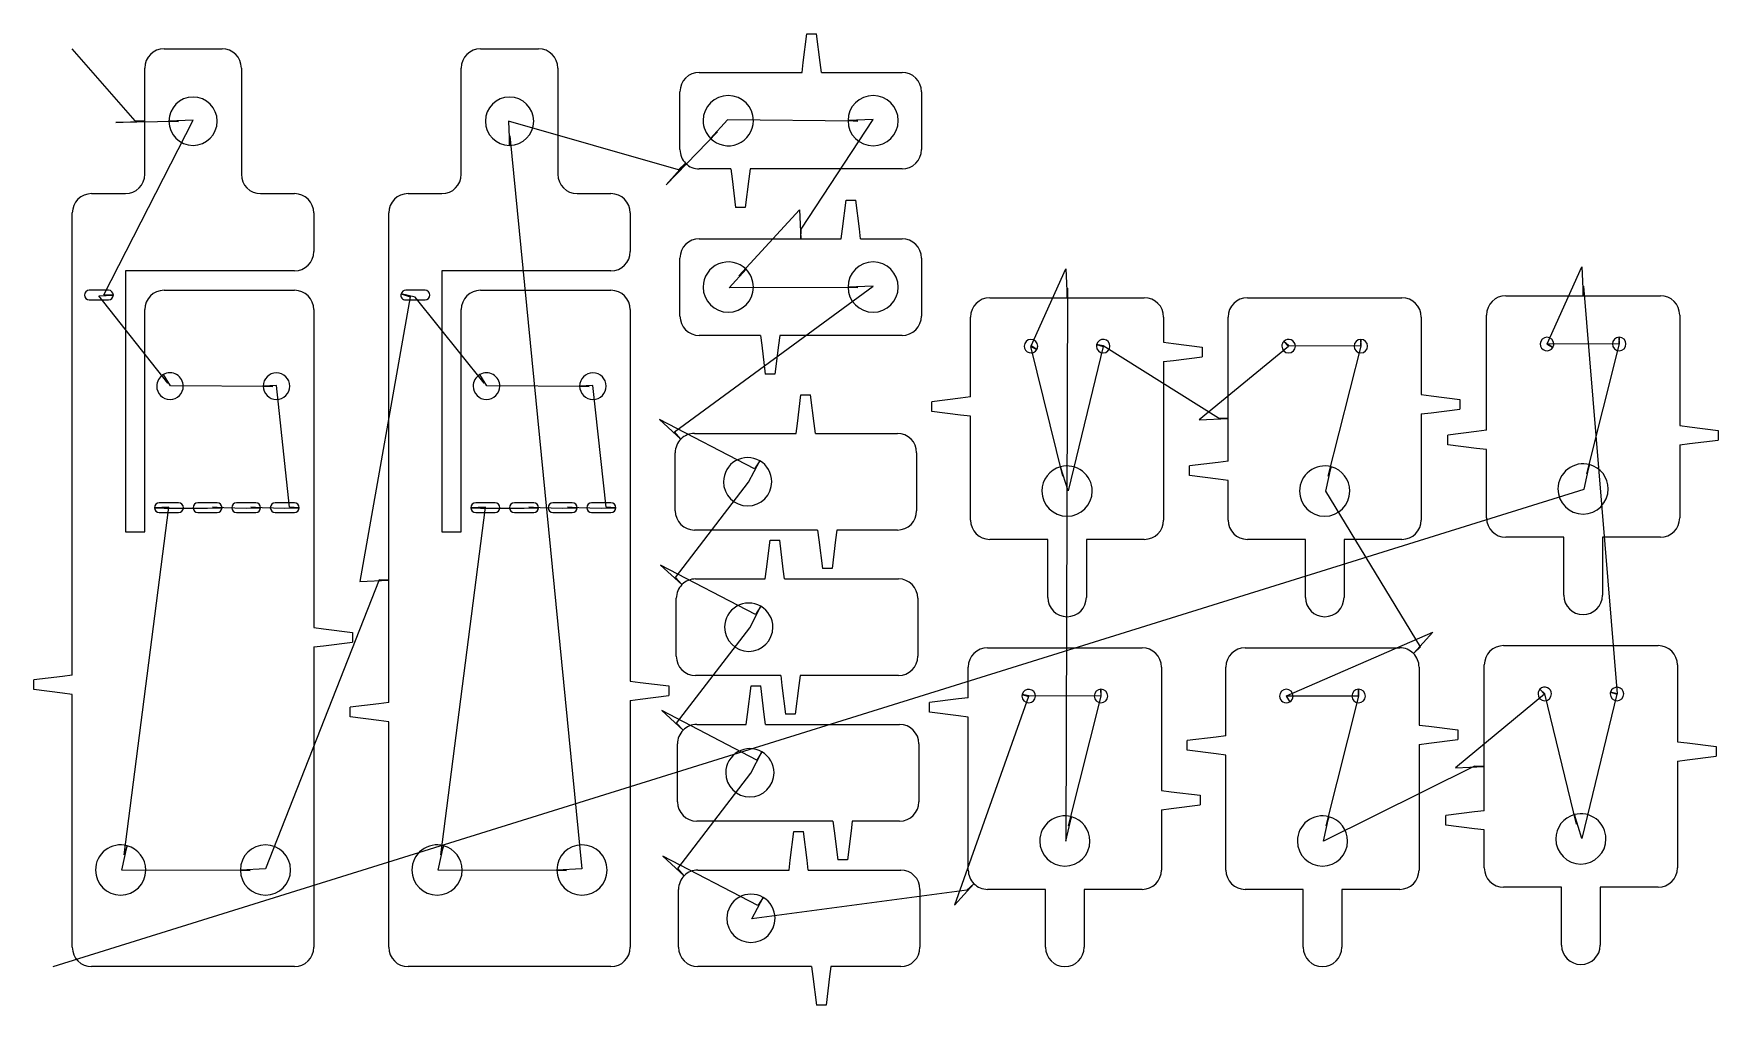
# Model space of a CAD drawing. Header units: inches. Extents: x 0.05 to 8.77, y 0 to 5.02.
import ezdxf

# ---------------------------------------------------------------- set-up
doc = ezdxf.new("R2010")
doc.units = ezdxf.units.IN
doc.layers.get('0').update_dxf_attribs({"linetype": 'CONTINUOUS'})
for name, color, linetype in [('10', 7, 'CONTINUOUS'), ('4', 7, 'CONTINUOUS'), ('9', 7, 'CONTINUOUS')]:
    doc.layers.add(name, color=color, linetype=linetype)

msp = doc.modelspace()

# ---------------------------------------------------------------- linework, layer by layer
at = {"color": 0, "linetype": 'CONTINUOUS'}
for p, q in [((4.0531, 5.0232), (4.1031, 5.0232)), ((0.575, 4.5727), (0.25, 4.9455)), ((0.4125, 3.6727), (0.8749, 4.5759)), ((0.8, 4.5683), (0.4751, 4.5639)), ((3.3883, 4.3187), (2.5081, 4.5704)), ((4.3159, 4.571), (3.6418, 4.5771)), ((4.0231, 4.0119), (4.3958, 4.5788)), ((2.5157, 4.4954), (2.8884, 0.7011)), ((3.5908, 4.515), (3.3239, 4.2419)), ((3.734, 4.1232), (3.684, 4.1232)), ((3.701, 3.7701), (4.0144, 4.1118)), ((4.2561, 4.162), (4.3061, 4.162)), ((5.2138, 3.4078), (5.3935, 3.8063)), ((7.8854, 3.4188), (8.065, 3.8174)), ((0.7443, 3.2147), (0.3876, 3.6672)), ((3.3668, 2.9625), (4.3958, 3.7176)), ((4.3159, 3.7098), (3.65, 3.708)), ((1.9996, 3.6619), (1.7387, 2.1889)), ((2.3829, 3.2147), (2.0251, 3.6607)), ((5.3772, 2.7332), (5.2123, 3.4051)), ((5.5866, 3.405), (5.4055, 2.6581)), ((6.1839, 3.0337), (5.5874, 3.408)), ((6.5457, 3.4054), (6.084, 3.0249)), ((6.9193, 3.4065), (6.5479, 3.4076)), ((6.7525, 2.7344), (6.9224, 3.4065)), ((8.2571, 3.4176), (7.8838, 3.4162)), ((8.0902, 2.7454), (8.2601, 3.4176)), ((6.1, 3.4013), (6.1, 3.3513)), ((3.8878, 3.262), (3.8378, 3.262)), ((1.2879, 3.1972), (0.7583, 3.201)), ((1.375, 2.5727), (1.3068, 3.2024)), ((2.9265, 3.1972), (2.3968, 3.201)), ((3.0136, 2.5727), (2.9453, 3.2024)), ((4.0224, 3.1549), (4.0724, 3.1549)), ((4.7, 3.0684), (4.7, 3.1184)), ((7.4338, 3.1307), (7.4338, 3.0807)), ((3.7819, 2.771), (3.29, 3.027)), ((8.7716, 2.9707), (8.7716, 2.9207)), ((7.3716, 2.8961), (7.3716, 2.9461)), ((6.0338, 2.7362), (6.0338, 2.7862)), ((0.15, 0.1955), (8.0771, 2.6662)), ((3.3725, 2.2093), (3.7511, 2.7023)), ((7.2299, 1.85), (6.7394, 2.6551)), ((0.5186, 0.7734), (0.7499, 2.5737)), ((0.725, 2.5683), (0.9501, 2.5672)), ((0.975, 2.5727), (1.1501, 2.5672)), ((1.175, 2.5727), (1.3501, 2.5672)), ((2.1571, 0.7734), (2.3884, 2.5737)), ((2.3635, 2.5683), (2.5886, 2.5672)), ((2.6136, 2.5727), (2.7886, 2.5672)), ((2.8136, 2.5727), (2.9886, 2.5672)), ((3.8624, 2.4018), (3.9124, 2.4018)), ((3.7877, 2.0179), (3.2957, 2.2738)), ((1.8386, 2.1977), (1.2499, 0.7011)), ((4.1831, 2.2549), (4.1331, 2.2549)), ((1.7, 1.925), (1.7, 1.875)), ((3.3783, 1.4562), (3.7568, 1.9491)), ((6.5367, 1.5962), (7.2944, 1.9268)), ((0.05, 1.6289), (0.05, 1.6789)), ((3.3385, 1.6481), (3.3385, 1.5981)), ((3.764, 1.6486), (3.814, 1.6486)), ((5.2011, 1.594), (4.8165, 0.5142)), ((5.574, 1.5955), (5.2019, 1.597)), ((5.4071, 0.9234), (5.5771, 1.5955)), ((6.9078, 1.5955), (6.534, 1.5947)), ((6.741, 0.9234), (6.9109, 1.5955)), ((7.872, 1.6055), (7.4102, 1.225)), ((8.0373, 0.9333), (7.8741, 1.6076)), ((8.2467, 1.6051), (8.0655, 0.8581)), ((1.6885, 1.4874), (1.6885, 1.5374)), ((3.7934, 1.2647), (3.3015, 1.5207)), ((3.9924, 1.5018), (3.9424, 1.5018)), ((4.6885, 1.512), (4.6885, 1.562)), ((7.4223, 1.4205), (7.4223, 1.3705)), ((6.0223, 1.3152), (6.0223, 1.3652)), ((8.7601, 1.3344), (8.7601, 1.2844)), ((7.5101, 1.2337), (6.7279, 0.8441)), ((3.384, 0.703), (3.7626, 1.196)), ((6.0885, 1.0822), (6.0885, 1.0322)), ((7.3601, 0.9276), (7.3601, 0.9776)), ((3.9854, 0.8955), (4.0354, 0.8955)), ((3.7992, 0.5116), (3.3072, 0.7675)), ((4.2631, 0.7486), (4.2131, 0.7486)), ((1.17, 0.6933), (0.5055, 0.6941)), ((2.8085, 0.6933), (2.144, 0.6941)), ((4.881, 0.591), (3.7683, 0.4429)), ((4.1523, -0.0045), (4.1023, -0.0045))]:
    msp.add_line(p, q, dxfattribs=at)
at = {"layer": '10', "color": 10, "linetype": 'CONTINUOUS'}
for p, q in [((5.4022, 3.7064), (5.394, 0.8441)), ((8.0738, 3.7175), (8.2475, 1.608))]:
    msp.add_line(p, q, dxfattribs=at)
at = {"layer": '4', "color": 4, "linetype": 'CONTINUOUS'}
for p, q in [((0.725, 4.9455), (1.025, 4.9455)), ((2.3635, 4.9455), (2.6635, 4.9455)), ((0.625, 4.5705), (0.625, 4.8455)), ((1.125, 4.8455), (1.125, 4.2955)), ((2.2635, 4.2955), (2.2635, 4.8455)), ((2.7635, 4.8455), (2.7635, 4.2955)), ((3.4959, 4.8232), (4.0281, 4.8232)), ((4.0281, 4.8232), (4.0345, 4.8743)), ((4.1281, 4.8232), (4.1217, 4.8743)), ((4.1281, 4.8232), (4.5459, 4.8232)), ((3.3959, 4.4232), (3.3959, 4.7232)), ((4.6459, 4.7232), (4.6459, 4.4232)), ((0.625, 4.2955), (0.625, 4.5705)), ((3.659, 4.3232), (3.4959, 4.3232)), ((3.659, 4.3232), (3.6654, 4.272)), ((3.759, 4.3232), (3.7526, 4.272)), ((4.5459, 4.3232), (3.759, 4.3232)), ((0.35, 4.1955), (0.525, 4.1955)), ((1.225, 4.1955), (1.4, 4.1955)), ((1.9885, 4.1955), (2.1635, 4.1955)), ((2.8635, 4.1955), (3.0385, 4.1955)), ((0.25, 1.7039), (0.25, 4.0955)), ((1.5, 4.0955), (1.5, 3.8955)), ((1.8885, 2.1955), (1.8885, 4.0955)), ((3.1385, 4.0955), (3.1385, 3.8955)), ((4.2311, 3.962), (4.2375, 4.0131)), ((4.3311, 3.962), (4.3247, 4.0131)), ((3.4959, 3.962), (4.0209, 3.962)), ((4.0209, 3.962), (4.2311, 3.962)), ((4.3311, 3.962), (4.5459, 3.962)), ((3.3959, 3.562), (3.3959, 3.862)), ((4.6459, 3.862), (4.6459, 3.562)), ((1.4, 3.7955), (0.525, 3.7955)), ((0.525, 3.7955), (0.525, 2.4455)), ((3.0385, 3.7955), (2.1635, 3.7955)), ((2.1635, 3.7955), (2.1635, 2.4455)), ((0.4375, 3.6955), (0.3375, 3.6955)), ((0.725, 3.6955), (1.4, 3.6955)), ((2.076, 3.6955), (1.976, 3.6955)), ((2.3635, 3.6955), (3.0385, 3.6955)), ((7.6716, 3.6675), (8.0716, 3.6675)), ((8.0716, 3.6675), (8.4716, 3.6675)), ((0.3375, 3.6455), (0.4375, 3.6455)), ((0.625, 2.4455), (0.625, 3.5955)), ((1.5, 3.5955), (1.5, 1.95)), ((1.976, 3.6455), (2.076, 3.6455)), ((2.2635, 2.4455), (2.2635, 3.5955)), ((3.1385, 3.5955), (3.1385, 1.6731)), ((5, 3.6565), (5.4, 3.6565)), ((5.4, 3.6565), (5.8, 3.6565)), ((6.3338, 3.6565), (7.1338, 3.6565)), ((4.9, 3.1434), (4.9, 3.5565)), ((5.9, 3.5565), (5.9, 3.4263)), ((6.2338, 3.0315), (6.2338, 3.5565)), ((7.2338, 3.5565), (7.2338, 3.1557)), ((7.5716, 2.9711), (7.5716, 3.5675)), ((8.5716, 3.5675), (8.5716, 2.9957)), ((3.8128, 3.462), (3.4959, 3.462)), ((3.8128, 3.462), (3.8192, 3.4108)), ((3.9128, 3.462), (3.9064, 3.4108)), ((4.5459, 3.462), (3.9128, 3.462)), ((5.9, 3.4263), (5.9512, 3.4199)), ((5.9, 3.3263), (5.9512, 3.3327)), ((5.9, 3.3263), (5.9, 2.5065)), ((4.9, 3.1434), (4.8489, 3.137)), ((7.2338, 3.1557), (7.285, 3.1493)), ((7.2338, 3.0557), (7.285, 3.0621)), ((7.2338, 3.0557), (7.2338, 2.5065)), ((3.9974, 2.9549), (4.0038, 3.0061)), ((4.0974, 2.9549), (4.091, 3.0061)), ((4.9, 3.0434), (4.8489, 3.0498)), ((4.9, 2.5065), (4.9, 3.0434)), ((6.2338, 2.8112), (6.2338, 3.0315)), ((7.5716, 2.9711), (7.5204, 2.9647)), ((8.5716, 2.9957), (8.6227, 2.9893)), ((3.4713, 2.9549), (3.9974, 2.9549)), ((4.0974, 2.9549), (4.5213, 2.9549)), ((8.5716, 2.8957), (8.6227, 2.9021)), ((8.5716, 2.8957), (8.5716, 2.5175)), ((3.3713, 2.5549), (3.3713, 2.8549)), ((4.6213, 2.8549), (4.6213, 2.5549)), ((6.2338, 2.8112), (6.1827, 2.8048)), ((7.5716, 2.8711), (7.5204, 2.8775)), ((7.5716, 2.5175), (7.5716, 2.8711)), ((6.2338, 2.7112), (6.1827, 2.7176)), ((6.2338, 2.5065), (6.2338, 2.7112)), ((0.8, 2.5955), (0.7, 2.5955)), ((0.7, 2.5455), (0.8, 2.5455)), ((1, 2.5955), (0.9, 2.5955)), ((0.9, 2.5455), (1, 2.5455)), ((1.2, 2.5955), (1.1, 2.5955)), ((1.1, 2.5455), (1.2, 2.5455)), ((1.4, 2.5955), (1.3, 2.5955)), ((1.3, 2.5455), (1.4, 2.5455)), ((2.4385, 2.5955), (2.3385, 2.5955)), ((2.3385, 2.5455), (2.4385, 2.5455)), ((2.6385, 2.5955), (2.5385, 2.5955)), ((2.5385, 2.5455), (2.6385, 2.5455)), ((2.8385, 2.5955), (2.7385, 2.5955)), ((2.7385, 2.5455), (2.8385, 2.5455)), ((3.0385, 2.5955), (2.9385, 2.5955)), ((2.9385, 2.5455), (3.0385, 2.5455)), ((0.525, 2.4455), (0.625, 2.4455)), ((2.1635, 2.4455), (2.2635, 2.4455)), ((4.1081, 2.4549), (3.4713, 2.4549)), ((4.1081, 2.4549), (4.1145, 2.4038)), ((4.2081, 2.4549), (4.2017, 2.4038)), ((4.5213, 2.4549), (4.2081, 2.4549)), ((5.3, 2.4065), (5, 2.4065)), ((5.3, 2.1065), (5.3, 2.4065)), ((5.8, 2.4065), (5.5, 2.4065)), ((5.5, 2.4065), (5.5, 2.1065)), ((6.6338, 2.4065), (6.3338, 2.4065)), ((6.6338, 2.1065), (6.6338, 2.4065)), ((7.1338, 2.4065), (6.8338, 2.4065)), ((6.8338, 2.4065), (6.8338, 2.1065)), ((7.9716, 2.4175), (7.6716, 2.4175)), ((7.9716, 2.1175), (7.9716, 2.4175)), ((8.4716, 2.4175), (8.1716, 2.4175)), ((8.1716, 2.4175), (8.1716, 2.1175)), ((1.8885, 1.5624), (1.8885, 2.1955)), ((3.477, 2.2018), (3.8374, 2.2018)), ((3.8374, 2.2018), (3.8438, 2.2529)), ((3.9374, 2.2018), (3.931, 2.2529)), ((3.9374, 2.2018), (4.527, 2.2018)), ((3.377, 1.8018), (3.377, 2.1018)), ((4.627, 2.1018), (4.627, 1.8018)), ((1.5, 1.95), (1.5512, 1.9436)), ((1.5, 1.85), (1.5512, 1.8563)), ((1.5, 1.85), (1.5, 0.2955)), ((4.9885, 1.8455), (5.7885, 1.8455)), ((6.3223, 1.8455), (7.1223, 1.8455)), ((7.6601, 1.8565), (8.4601, 1.8565)), ((4.8885, 1.587), (4.8885, 1.7455)), ((5.8885, 1.7455), (5.8885, 1.1072)), ((6.2223, 1.3902), (6.2223, 1.7455)), ((7.2223, 1.7455), (7.2223, 1.4455)), ((7.5601, 1.2315), (7.5601, 1.7565)), ((8.5601, 1.7565), (8.5601, 1.3594)), ((0.25, 1.7039), (0.1988, 1.6975)), ((3.1385, 1.6731), (3.1897, 1.6667)), ((3.9174, 1.7018), (3.477, 1.7018)), ((3.9174, 1.7018), (3.9238, 1.6506)), ((4.0174, 1.7018), (4.011, 1.6506)), ((4.527, 1.7018), (4.0174, 1.7018)), ((0.25, 1.6039), (0.1988, 1.6103)), ((0.25, 0.2955), (0.25, 1.6039)), ((3.1385, 1.5731), (3.1897, 1.5795)), ((3.1385, 1.5731), (3.1385, 0.2955)), ((4.8885, 1.587), (4.8374, 1.5806)), ((1.8885, 1.5624), (1.8374, 1.556)), ((3.739, 1.4486), (3.7454, 1.4998)), ((3.839, 1.4486), (3.8326, 1.4998)), ((4.8885, 1.487), (4.8374, 1.4934)), ((4.8885, 0.6955), (4.8885, 1.487)), ((1.8885, 1.4624), (1.8374, 1.4688)), ((1.8885, 0.2955), (1.8885, 1.4624)), ((3.4828, 1.4486), (3.739, 1.4486)), ((3.839, 1.4486), (4.5328, 1.4486)), ((7.2223, 1.4455), (7.2735, 1.4391)), ((3.3828, 1.0486), (3.3828, 1.3486)), ((4.6328, 1.3486), (4.6328, 1.0486)), ((6.2223, 1.3902), (6.1712, 1.3838)), ((7.2223, 1.3455), (7.2735, 1.3519)), ((7.2223, 1.3455), (7.2223, 0.6955)), ((8.5601, 1.3594), (8.6112, 1.353)), ((6.2223, 1.2902), (6.1712, 1.2966)), ((6.2223, 0.6955), (6.2223, 1.2902)), ((7.5601, 1.0026), (7.5601, 1.2315)), ((8.5601, 1.2594), (8.6112, 1.2658)), ((8.5601, 1.2594), (8.5601, 0.7065)), ((5.8885, 1.1072), (5.9397, 1.1008)), ((5.8885, 1.0072), (5.9397, 1.0136)), ((5.8885, 1.0072), (5.8885, 0.6955)), ((7.5601, 1.0026), (7.5089, 0.9962)), ((4.1881, 0.9486), (3.4828, 0.9486)), ((4.1881, 0.9486), (4.1945, 0.8975)), ((4.2881, 0.9486), (4.2817, 0.8975)), ((4.5328, 0.9486), (4.2881, 0.9486)), ((7.5601, 0.9026), (7.5089, 0.909)), ((7.5601, 0.7065), (7.5601, 0.9026)), ((3.9604, 0.6955), (3.9668, 0.7466)), ((4.0604, 0.6955), (4.0541, 0.7466)), ((3.4885, 0.6955), (3.9604, 0.6955)), ((4.0604, 0.6955), (4.5385, 0.6955)), ((3.3885, 0.2955), (3.3885, 0.5955)), ((4.6385, 0.5955), (4.6385, 0.2955)), ((5.2885, 0.5955), (4.9885, 0.5955)), ((5.2885, 0.2955), (5.2885, 0.5955)), ((5.7885, 0.5955), (5.4885, 0.5955)), ((5.4885, 0.5955), (5.4885, 0.2955)), ((6.6223, 0.5955), (6.3223, 0.5955)), ((6.6223, 0.2955), (6.6223, 0.5955)), ((7.1223, 0.5955), (6.8223, 0.5955)), ((6.8223, 0.5955), (6.8223, 0.2955)), ((7.9601, 0.6065), (7.6601, 0.6065)), ((7.9601, 0.3065), (7.9601, 0.6065)), ((8.4601, 0.6065), (8.1601, 0.6065)), ((8.1601, 0.6065), (8.1601, 0.3065)), ((1.4, 0.1955), (0.35, 0.1955)), ((3.0385, 0.1955), (1.9885, 0.1955)), ((4.0773, 0.1955), (3.4885, 0.1955)), ((4.0773, 0.1955), (4.0837, 0.1443)), ((4.1773, 0.1955), (4.1709, 0.1443)), ((4.5385, 0.1955), (4.1773, 0.1955))]:
    msp.add_line(p, q, dxfattribs=at)
for centre, radius, start, end in [((0.725, 4.8455), 0.1, 90, 180), ((1.025, 4.8455), 0.1, 360, 90), ((2.3635, 4.8455), 0.1, 90, 180), ((2.6635, 4.8455), 0.1, 360, 90), ((3.4959, 4.7232), 0.1, 90, 180), ((4.5459, 4.7232), 0.1, 360, 90), ((0.875, 4.5705), 0.125, 360, 180), ((2.5135, 4.5705), 0.125, 360, 180), ((3.6459, 4.5732), 0.13, 360, 180), ((4.3959, 4.5732), 0.13, 360, 180), ((0.875, 4.5705), 0.125, 180, 360), ((2.5135, 4.5705), 0.125, 180, 270), ((2.5135, 4.5705), 0.125, 270, 0), ((3.6459, 4.5732), 0.13, 180, 225), ((3.6459, 4.5732), 0.13, 225, 0), ((4.3959, 4.5732), 0.13, 180, 360), ((3.4959, 4.4232), 0.1, 180, 225), ((4.5459, 4.4232), 0.1, 270, 360), ((0.525, 4.2955), 0.1, 270, 360), ((1.225, 4.2955), 0.1, 180, 270), ((2.1635, 4.2955), 0.1, 270, 360), ((2.8635, 4.2955), 0.1, 180, 270), ((3.4959, 4.4232), 0.1, 225, 270), ((0.35, 4.0955), 0.1, 90, 180), ((1.4, 4.0955), 0.1, 360, 90), ((1.9885, 4.0955), 0.1, 90, 180), ((3.0385, 4.0955), 0.1, 360, 90), ((3.4959, 3.862), 0.1, 90, 180), ((4.5459, 3.862), 0.1, 0, 90), ((1.4, 3.8955), 0.1, 270, 0), ((3.0385, 3.8955), 0.1, 270, 0), ((3.6459, 3.712), 0.13, 45, 180), ((4.3959, 3.712), 0.13, 360, 180), ((3.6459, 3.712), 0.13, 360, 45), ((0.3375, 3.6705), 0.025, 90, 270), ((0.4375, 3.6705), 0.025, 360, 90), ((0.4375, 3.6705), 0.025, 270, 0), ((0.725, 3.5955), 0.1, 90, 180), ((1.4, 3.5955), 0.1, 360, 90), ((1.976, 3.6705), 0.025, 165, 270), ((1.976, 3.6705), 0.025, 90, 165), ((2.076, 3.6705), 0.025, 270, 90), ((2.3635, 3.5955), 0.1, 90, 180), ((3.0385, 3.5955), 0.1, 360, 90), ((3.6459, 3.712), 0.13, 180, 360), ((4.3959, 3.712), 0.13, 180, 360), ((7.6716, 3.5675), 0.1, 90, 180), ((8.4716, 3.5675), 0.1, 360, 90), ((5, 3.5565), 0.1, 90, 180), ((5.8, 3.5565), 0.1, 360, 90), ((6.3338, 3.5565), 0.1, 90, 180), ((7.1338, 3.5565), 0.1, 360, 90), ((3.4959, 3.562), 0.1, 180, 270), ((4.5459, 3.562), 0.1, 270, 360), ((5.213, 3.4065), 0.035, 360, 180), ((5.213, 3.4065), 0.035, 180, 330), ((5.213, 3.4065), 0.035, 330, 0), ((5.587, 3.4065), 0.035, 165, 180), ((5.587, 3.4065), 0.035, 180, 360), ((5.587, 3.4065), 0.035, 360, 165), ((6.5468, 3.4065), 0.035, 135, 180), ((6.5468, 3.4065), 0.035, 180, 360), ((6.5468, 3.4065), 0.035, 360, 135), ((6.9208, 3.4065), 0.035, 90, 180), ((6.9208, 3.4065), 0.035, 180, 360), ((6.9208, 3.4065), 0.035, 360, 90), ((7.8846, 3.4175), 0.035, 360, 180), ((7.8846, 3.4175), 0.035, 180, 330), ((7.8846, 3.4175), 0.035, 330, 0), ((8.2586, 3.4175), 0.035, 90, 180), ((8.2586, 3.4175), 0.035, 180, 360), ((8.2586, 3.4175), 0.035, 360, 90), ((0.7557, 3.1994), 0.0689, 120, 180), ((0.7557, 3.1994), 0.0689, 360, 120), ((1.3069, 3.1994), 0.0689, 360, 180), ((2.3942, 3.1994), 0.0689, 120, 180), ((2.3942, 3.1994), 0.0689, 360, 120), ((2.9454, 3.1994), 0.0689, 360, 180), ((0.7557, 3.1994), 0.0689, 180, 360), ((1.3069, 3.1994), 0.0689, 180, 360), ((2.3942, 3.1994), 0.0689, 180, 360), ((2.9454, 3.1994), 0.0689, 180, 360), ((3.4713, 2.8549), 0.1, 135, 180), ((3.4713, 2.8549), 0.1, 90, 135), ((4.5213, 2.8549), 0.1, 0, 90), ((3.7463, 2.7049), 0.125, 60, 180), ((3.7463, 2.7049), 0.125, 360, 60), ((8.0716, 2.6675), 0.13, 75, 180), ((8.0716, 2.6675), 0.13, 360, 75), ((3.7463, 2.7049), 0.125, 180, 360), ((5.4, 2.6565), 0.13, 105, 180), ((5.4, 2.6565), 0.13, 360, 105), ((6.7338, 2.6565), 0.13, 75, 180), ((6.7338, 2.6565), 0.13, 360, 75), ((5.4, 2.6565), 0.13, 180, 360), ((6.7338, 2.6565), 0.13, 180, 360), ((8.0716, 2.6675), 0.13, 180, 360), ((0.7, 2.5705), 0.025, 90, 180), ((0.7, 2.5705), 0.025, 180, 270), ((0.8, 2.5705), 0.025, 270, 90), ((0.9, 2.5705), 0.025, 90, 270), ((1, 2.5705), 0.025, 360, 90), ((1, 2.5705), 0.025, 270, 0), ((1.1, 2.5705), 0.025, 90, 270), ((1.2, 2.5705), 0.025, 360, 90), ((1.2, 2.5705), 0.025, 270, 0), ((1.3, 2.5705), 0.025, 90, 270), ((1.4, 2.5705), 0.025, 360, 90), ((1.4, 2.5705), 0.025, 270, 0), ((2.3385, 2.5705), 0.025, 90, 180), ((2.3385, 2.5705), 0.025, 180, 270), ((2.4385, 2.5705), 0.025, 270, 90), ((2.5385, 2.5705), 0.025, 90, 270), ((2.6385, 2.5705), 0.025, 360, 90), ((2.6385, 2.5705), 0.025, 270, 0), ((2.7385, 2.5705), 0.025, 90, 270), ((2.8385, 2.5705), 0.025, 360, 90), ((2.8385, 2.5705), 0.025, 270, 0), ((2.9385, 2.5705), 0.025, 90, 270), ((3.0385, 2.5705), 0.025, 360, 90), ((3.0385, 2.5705), 0.025, 270, 0), ((3.4713, 2.5549), 0.1, 180, 270), ((4.5213, 2.5549), 0.1, 270, 360), ((5, 2.5065), 0.1, 180, 270), ((5.8, 2.5065), 0.1, 270, 0), ((6.3338, 2.5065), 0.1, 180, 270), ((7.1338, 2.5065), 0.1, 270, 0), ((7.6716, 2.5175), 0.1, 180, 270), ((8.4716, 2.5175), 0.1, 270, 0), ((3.477, 2.1018), 0.1, 90, 135), ((4.527, 2.1018), 0.1, 360, 90), ((3.477, 2.1018), 0.1, 135, 180), ((5.4, 2.1065), 0.1, 180, 270), ((5.4, 2.1065), 0.1, 270, 0), ((6.7338, 2.1065), 0.1, 180, 270), ((6.7338, 2.1065), 0.1, 270, 0), ((8.0716, 2.1175), 0.1, 180, 270), ((8.0716, 2.1175), 0.1, 270, 0), ((3.752, 1.9518), 0.125, 60, 180), ((3.752, 1.9518), 0.125, 360, 60), ((3.752, 1.9518), 0.125, 180, 360), ((4.9885, 1.7455), 0.1, 90, 180), ((5.7885, 1.7455), 0.1, 360, 90), ((6.3223, 1.7455), 0.1, 90, 180), ((7.1223, 1.7455), 0.1, 45, 90), ((7.6601, 1.7565), 0.1, 90, 180), ((8.4601, 1.7565), 0.1, 360, 90), ((3.477, 1.8018), 0.1, 180, 270), ((4.527, 1.8018), 0.1, 270, 0), ((7.1223, 1.7455), 0.1, 0, 45), ((5.2015, 1.5955), 0.035, 165, 180), ((5.2015, 1.5955), 0.035, 180, 360), ((5.2015, 1.5955), 0.035, 360, 165), ((5.5755, 1.5955), 0.035, 90, 180), ((5.5755, 1.5955), 0.035, 180, 360), ((5.5755, 1.5955), 0.035, 360, 90), ((6.5353, 1.5955), 0.035, 360, 180), ((6.5353, 1.5955), 0.035, 180, 300), ((6.5353, 1.5955), 0.035, 300, 0), ((6.9094, 1.5955), 0.035, 90, 180), ((6.9094, 1.5955), 0.035, 180, 360), ((6.9094, 1.5955), 0.035, 360, 90), ((7.8731, 1.6065), 0.035, 135, 180), ((7.8731, 1.6065), 0.035, 180, 360), ((7.8731, 1.6065), 0.035, 360, 135), ((8.2471, 1.6065), 0.035, 165, 180), ((8.2471, 1.6065), 0.035, 180, 360), ((8.2471, 1.6065), 0.035, 360, 165), ((3.4828, 1.3486), 0.1, 135, 180), ((3.4828, 1.3486), 0.1, 90, 135), ((4.5328, 1.3486), 0.1, 360, 90), ((3.7578, 1.1986), 0.125, 60, 180), ((3.7578, 1.1986), 0.125, 360, 60), ((3.7578, 1.1986), 0.125, 180, 360), ((3.4828, 1.0486), 0.1, 180, 270), ((4.5328, 1.0486), 0.1, 270, 0), ((5.3885, 0.8455), 0.13, 75, 180), ((5.3885, 0.8455), 0.13, 360, 75), ((6.7223, 0.8455), 0.13, 75, 180), ((6.7223, 0.8455), 0.13, 360, 75), ((8.0601, 0.8565), 0.13, 105, 180), ((8.0601, 0.8565), 0.13, 360, 105), ((0.5, 0.6955), 0.13, 75, 180), ((0.5, 0.6955), 0.13, 360, 75), ((1.25, 0.6955), 0.13, 360, 180), ((2.1385, 0.6955), 0.13, 75, 180), ((2.1385, 0.6955), 0.13, 360, 75), ((2.8885, 0.6955), 0.13, 360, 180), ((5.3885, 0.8455), 0.13, 180, 360), ((6.7223, 0.8455), 0.13, 180, 360), ((8.0601, 0.8565), 0.13, 180, 360), ((7.6601, 0.7065), 0.1, 180, 270), ((8.4601, 0.7065), 0.1, 270, 0), ((0.5, 0.6955), 0.13, 180, 360), ((1.25, 0.6955), 0.13, 180, 360), ((2.1385, 0.6955), 0.13, 180, 360), ((2.8885, 0.6955), 0.13, 180, 360), ((3.4885, 0.5955), 0.1, 135, 180), ((3.4885, 0.5955), 0.1, 90, 135), ((4.5385, 0.5955), 0.1, 360, 90), ((4.9885, 0.6955), 0.1, 180, 225), ((4.9885, 0.6955), 0.1, 225, 270), ((5.7885, 0.6955), 0.1, 270, 0), ((6.3223, 0.6955), 0.1, 180, 270), ((7.1223, 0.6955), 0.1, 270, 0), ((3.7635, 0.4455), 0.125, 60, 180), ((3.7635, 0.4455), 0.125, 360, 60), ((3.7635, 0.4455), 0.125, 180, 360), ((0.35, 0.2955), 0.1, 180, 270), ((1.4, 0.2955), 0.1, 270, 0), ((1.9885, 0.2955), 0.1, 180, 270), ((3.0385, 0.2955), 0.1, 270, 0), ((3.4885, 0.2955), 0.1, 180, 270), ((4.5385, 0.2955), 0.1, 270, 0), ((5.3885, 0.2955), 0.1, 180, 270), ((5.3885, 0.2955), 0.1, 270, 0), ((6.7223, 0.2955), 0.1, 180, 270), ((6.7223, 0.2955), 0.1, 270, 0), ((8.0601, 0.3065), 0.1, 180, 270), ((8.0601, 0.3065), 0.1, 270, 360)]:
    msp.add_arc(centre, radius, start, end, dxfattribs=at)
at = {"layer": '9', "color": 9, "linetype": 'CONTINUOUS'}
for p, q in [((4.0345, 4.8743), (4.0531, 5.0232)), ((4.1217, 4.8743), (4.1031, 5.0232)), ((0.4751, 4.5639), (0.625, 4.5705)), ((0.625, 4.5705), (0.575, 4.5727)), ((0.8749, 4.5759), (0.75, 4.5705)), ((0.75, 4.5705), (0.8, 4.5683)), ((2.5081, 4.5704), (2.5135, 4.4455)), ((3.6418, 4.5771), (3.554, 4.4812)), ((4.3958, 4.5788), (4.2659, 4.5732)), ((4.2659, 4.5732), (4.3159, 4.571)), ((2.5135, 4.4455), (2.5157, 4.4954)), ((3.554, 4.4812), (3.5908, 4.515)), ((3.3239, 4.2419), (3.4252, 4.3525)), ((3.4252, 4.3525), (3.3883, 4.3187)), ((3.6654, 4.272), (3.684, 4.1232)), ((3.7526, 4.272), (3.734, 4.1232)), ((4.0144, 4.1118), (4.0209, 3.962)), ((4.2375, 4.0131), (4.2561, 4.162)), ((4.3247, 4.0131), (4.3061, 4.162)), ((4.0209, 3.962), (4.0231, 4.0119)), ((3.65, 3.708), (3.7378, 3.8039)), ((3.7378, 3.8039), (3.701, 3.7701)), ((5.3935, 3.8063), (5.4, 3.6565)), ((8.065, 3.8174), (8.0716, 3.6675)), ((0.3876, 3.6672), (0.4625, 3.6705)), ((0.4625, 3.6705), (0.4125, 3.6727)), ((2.0251, 3.6607), (1.9519, 3.6769)), ((1.9519, 3.6769), (1.9996, 3.6619)), ((4.3958, 3.7176), (4.2659, 3.712)), ((4.2659, 3.712), (4.3159, 3.7098)), ((5.4, 3.6565), (5.4022, 3.7064)), ((8.0716, 3.6675), (8.0738, 3.7175)), ((3.8192, 3.4108), (3.8378, 3.262)), ((3.9064, 3.4108), (3.8878, 3.262)), ((5.2123, 3.4051), (5.2433, 3.389)), ((5.2433, 3.389), (5.2138, 3.4078)), ((5.5874, 3.408), (5.5532, 3.4155)), ((5.5532, 3.4155), (5.5866, 3.405)), ((5.9512, 3.4199), (6.1, 3.4013)), ((6.5479, 3.4076), (6.5221, 3.4312)), ((6.5221, 3.4312), (6.5457, 3.4054)), ((6.9208, 3.4415), (6.9193, 3.4065)), ((6.9224, 3.4065), (6.9208, 3.4415)), ((7.8838, 3.4162), (7.9149, 3.4)), ((7.9149, 3.4), (7.8854, 3.4188)), ((8.2586, 3.4525), (8.2571, 3.4176)), ((8.2601, 3.4176), (8.2586, 3.4525)), ((5.9512, 3.3327), (6.1, 3.3513)), ((0.7583, 3.201), (0.7213, 3.2591)), ((0.7213, 3.2591), (0.7443, 3.2147)), ((2.3968, 3.201), (2.3598, 3.2591)), ((2.3598, 3.2591), (2.3829, 3.2147)), ((1.3068, 3.2024), (1.238, 3.1994)), ((1.238, 3.1994), (1.2879, 3.1972)), ((2.9453, 3.2024), (2.8765, 3.1994)), ((2.8765, 3.1994), (2.9265, 3.1972)), ((4.0038, 3.0061), (4.0224, 3.1549)), ((4.091, 3.0061), (4.0724, 3.1549)), ((7.285, 3.1493), (7.4338, 3.1307)), ((4.8489, 3.137), (4.7, 3.1184)), ((4.8489, 3.0498), (4.7, 3.0684)), ((7.285, 3.0621), (7.4338, 3.0807)), ((3.29, 3.027), (3.4006, 2.9256)), ((6.084, 3.0249), (6.2338, 3.0315)), ((6.2338, 3.0315), (6.1839, 3.0337)), ((8.6227, 2.9893), (8.7716, 2.9707)), ((3.4006, 2.9256), (3.3668, 2.9625)), ((7.5204, 2.9647), (7.3716, 2.9461)), ((7.5204, 2.8775), (7.3716, 2.8961)), ((8.6227, 2.9021), (8.7716, 2.9207)), ((3.7511, 2.7023), (3.8088, 2.8132)), ((3.8088, 2.8132), (3.7819, 2.771)), ((6.1827, 2.8048), (6.0338, 2.7862)), ((8.0771, 2.6662), (8.1052, 2.7931)), ((8.1052, 2.7931), (8.0902, 2.7454)), ((5.4055, 2.6581), (5.3664, 2.782)), ((5.3664, 2.782), (5.3772, 2.7332)), ((6.1827, 2.7176), (6.0338, 2.7362)), ((6.7394, 2.6551), (6.7675, 2.782)), ((6.7675, 2.782), (6.7525, 2.7344)), ((0.7499, 2.5737), (0.675, 2.5705)), ((0.675, 2.5705), (0.725, 2.5683)), ((0.9501, 2.5672), (1.025, 2.5705)), ((1.025, 2.5705), (0.975, 2.5727)), ((1.1501, 2.5672), (1.225, 2.5705)), ((1.225, 2.5705), (1.175, 2.5727)), ((1.3501, 2.5672), (1.425, 2.5705)), ((1.425, 2.5705), (1.375, 2.5727)), ((2.3884, 2.5737), (2.3135, 2.5705)), ((2.3135, 2.5705), (2.3635, 2.5683)), ((2.5886, 2.5672), (2.6635, 2.5705)), ((2.6635, 2.5705), (2.6136, 2.5727)), ((2.7886, 2.5672), (2.8635, 2.5705)), ((2.8635, 2.5705), (2.8136, 2.5727)), ((2.9886, 2.5672), (3.0635, 2.5705)), ((3.0635, 2.5705), (3.0136, 2.5727)), ((3.8438, 2.2529), (3.8624, 2.4018)), ((3.931, 2.2529), (3.9124, 2.4018)), ((4.1145, 2.4038), (4.1331, 2.2549)), ((4.2017, 2.4038), (4.1831, 2.2549)), ((3.2957, 2.2738), (3.4063, 2.1725)), ((1.7387, 2.1889), (1.8885, 2.1955)), ((1.8885, 2.1955), (1.8386, 2.1977)), ((3.4063, 2.1725), (3.3725, 2.2093)), ((3.7568, 1.9491), (3.8145, 2.06)), ((3.8145, 2.06), (3.7877, 2.0179)), ((1.5512, 1.9436), (1.7, 1.925)), ((7.2944, 1.9268), (7.1931, 1.8162)), ((1.5512, 1.8563), (1.7, 1.875)), ((7.1931, 1.8162), (7.2299, 1.85)), ((0.1988, 1.6975), (0.05, 1.6789)), ((3.1897, 1.6667), (3.3385, 1.6481)), ((0.1988, 1.6103), (0.05, 1.6289)), ((3.1897, 1.5795), (3.3385, 1.5981)), ((3.7454, 1.4998), (3.764, 1.6486)), ((3.8326, 1.4998), (3.814, 1.6486)), ((3.9238, 1.6506), (3.9424, 1.5018)), ((4.011, 1.6506), (3.9924, 1.5018)), ((4.8374, 1.5806), (4.6885, 1.562)), ((5.2019, 1.597), (5.1677, 1.6045)), ((5.1677, 1.6045), (5.2011, 1.594)), ((5.5755, 1.6305), (5.574, 1.5955)), ((5.5771, 1.5955), (5.5755, 1.6305)), ((6.534, 1.5947), (6.5528, 1.5652)), ((6.5528, 1.5652), (6.5367, 1.5962)), ((6.9094, 1.6305), (6.9078, 1.5955)), ((6.9109, 1.5955), (6.9094, 1.6305)), ((7.8741, 1.6076), (7.8483, 1.6313)), ((7.8483, 1.6313), (7.872, 1.6055)), ((8.2475, 1.608), (8.2133, 1.6156)), ((8.2133, 1.6156), (8.2467, 1.6051)), ((1.8374, 1.556), (1.6885, 1.5374)), ((1.8374, 1.4688), (1.6885, 1.4874)), ((3.3015, 1.5207), (3.4121, 1.4193)), ((4.8374, 1.4934), (4.6885, 1.512)), ((3.4121, 1.4193), (3.3783, 1.4562)), ((7.2735, 1.4391), (7.4223, 1.4205)), ((6.1712, 1.3838), (6.0223, 1.3652)), ((6.1712, 1.2966), (6.0223, 1.3152)), ((7.2735, 1.3519), (7.4223, 1.3705)), ((8.6112, 1.353), (8.7601, 1.3344)), ((3.7626, 1.196), (3.8203, 1.3069)), ((3.8203, 1.3069), (3.7934, 1.2647)), ((7.4102, 1.225), (7.5601, 1.2315)), ((7.5601, 1.2315), (7.5101, 1.2337)), ((8.6112, 1.2658), (8.7601, 1.2844)), ((5.9397, 1.1008), (6.0885, 1.0822)), ((5.394, 0.8441), (5.4222, 0.971)), ((5.4222, 0.971), (5.4071, 0.9234)), ((5.9397, 1.0136), (6.0885, 1.0322)), ((6.7279, 0.8441), (6.756, 0.971)), ((6.756, 0.971), (6.741, 0.9234)), ((7.5089, 0.9962), (7.3601, 0.9776)), ((8.0655, 0.8581), (8.0264, 0.9821)), ((8.0264, 0.9821), (8.0373, 0.9333)), ((3.9668, 0.7466), (3.9854, 0.8955)), ((4.0541, 0.7466), (4.0354, 0.8955)), ((4.1945, 0.8975), (4.2131, 0.7486)), ((4.2817, 0.8975), (4.2631, 0.7486)), ((7.5089, 0.909), (7.3601, 0.9276)), ((0.5055, 0.6941), (0.5336, 0.821)), ((0.5336, 0.821), (0.5186, 0.7734)), ((2.144, 0.6941), (2.1722, 0.821)), ((2.1722, 0.821), (2.1571, 0.7734)), ((1.2499, 0.7011), (1.12, 0.6955)), ((2.8884, 0.7011), (2.7585, 0.6955)), ((3.3072, 0.7675), (3.4178, 0.6662)), ((3.4178, 0.6662), (3.384, 0.703)), ((1.12, 0.6955), (1.17, 0.6933)), ((2.7585, 0.6955), (2.8085, 0.6933)), ((4.8165, 0.5142), (4.9178, 0.6248)), ((4.9178, 0.6248), (4.881, 0.591)), ((3.7683, 0.4429), (3.826, 0.5537)), ((3.826, 0.5537), (3.7992, 0.5116)), ((4.0837, 0.1443), (4.1023, -0.0045)), ((4.1709, 0.1443), (4.1523, -0.0045))]:
    msp.add_line(p, q, dxfattribs=at)

doc.saveas('drawing.dxf')
